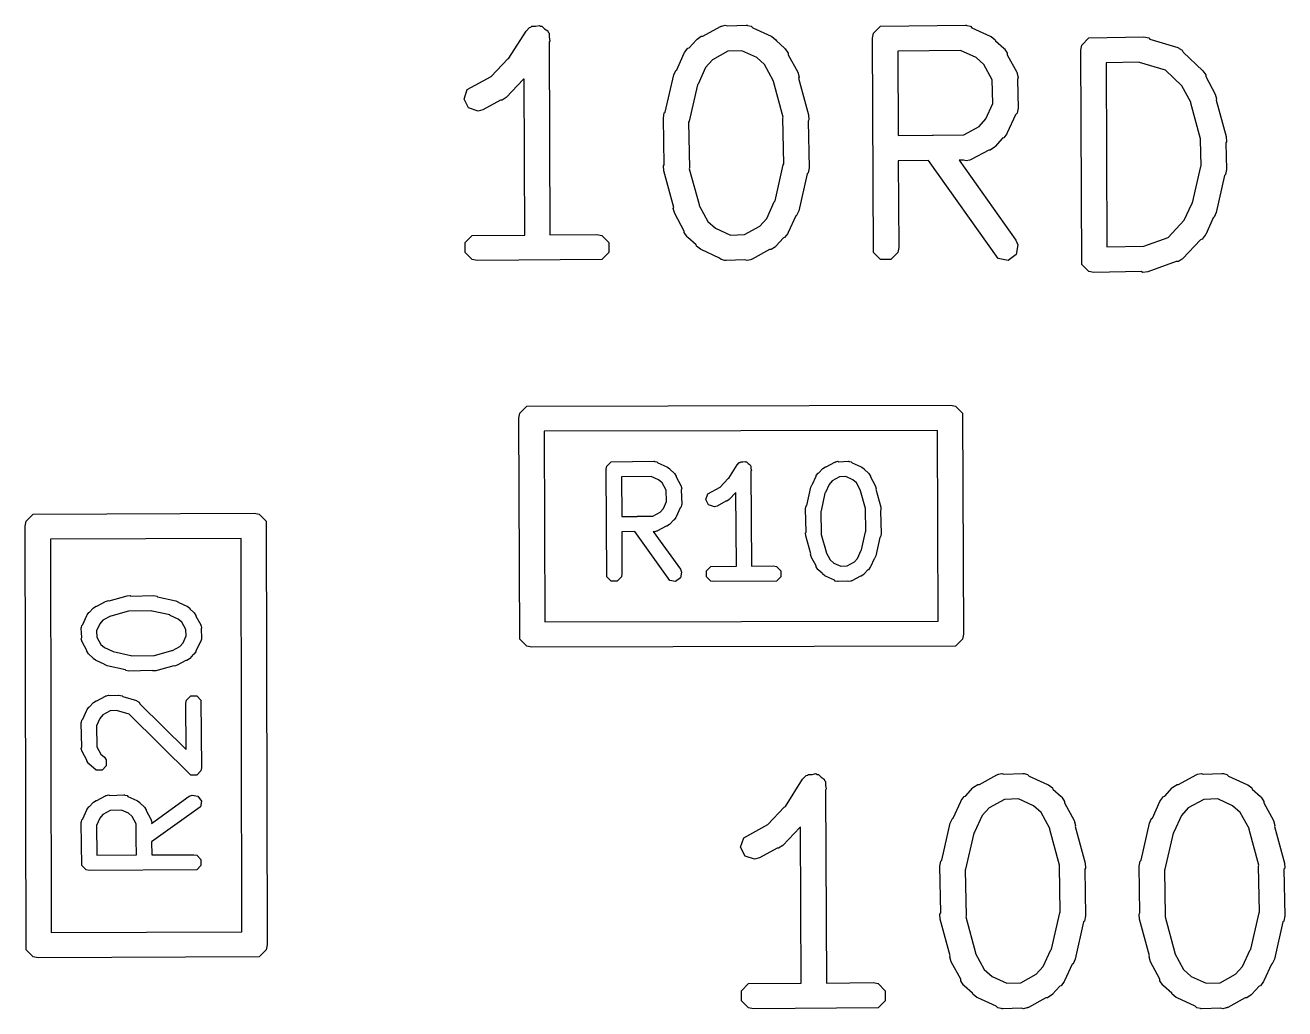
# Model space of a CAD drawing. Extents: x 4.84 to 6.71, y -5.93 to -3.85.
# Drawn here: x 6.0881 to 6.2777, y -4.9309 to -4.7829 of the extents above; entities that cross this region are included whole.
import ezdxf

# ---------------------------------------------------------------- set-up
doc = ezdxf.new("R2010")
doc.units = 0
doc.header["$MEASUREMENT"] = 0
doc.layers.add('BLACK', color=7, linetype='CONTINUOUS')

msp = doc.modelspace()

# ---------------------------------------------------------------- linework, layer by layer
at = {"layer": 'BLACK', "linetype": 'CONTINUOUS'}
for p, q in [((6.1609, -4.78783), (6.16348, -4.78375)), ((6.16348, -4.78375), (6.16402, -4.7832)), ((6.16402, -4.7832), (6.16422, -4.78316)), ((6.16422, -4.78316), (6.16437, -4.78302)), ((6.16437, -4.78302), (6.16494, -4.78302)), ((6.16494, -4.78302), (6.1655, -4.78291)), ((6.1655, -4.78291), (6.16567, -4.78302)), ((6.16567, -4.78302), (6.16587, -4.78302)), ((6.16587, -4.78302), (6.16628, -4.78343)), ((6.16628, -4.78343), (6.16676, -4.78374)), ((6.16676, -4.78374), (6.1668, -4.78394)), ((6.1901, -4.78452), (6.19274, -4.78308)), ((6.19274, -4.78308), (6.19283, -4.78305)), ((6.19283, -4.78305), (6.19286, -4.78302)), ((6.19286, -4.78302), (6.19296, -4.78302)), ((6.19296, -4.78302), (6.19348, -4.78287)), ((6.19348, -4.78287), (6.1938, -4.78298)), ((6.1938, -4.78298), (6.19662, -4.78287)), ((6.19662, -4.78287), (6.19671, -4.78289)), ((6.19671, -4.78289), (6.19676, -4.78287)), ((6.19676, -4.78287), (6.19684, -4.78292)), ((6.19684, -4.78292), (6.19737, -4.78302)), ((6.19737, -4.78302), (6.19762, -4.78327)), ((6.19762, -4.78327), (6.20037, -4.78452)), ((6.21579, -4.78409), (6.21686, -4.78302)), ((6.21686, -4.78302), (6.22961, -4.78287)), ((6.22961, -4.78287), (6.22971, -4.78289)), ((6.22971, -4.78289), (6.22975, -4.78287)), ((6.22975, -4.78287), (6.22984, -4.78292)), ((6.22984, -4.78292), (6.23037, -4.78302)), ((6.23037, -4.78302), (6.23061, -4.78327)), ((6.23061, -4.78327), (6.23336, -4.78452)), ((6.1668, -4.78394), (6.16694, -4.78409)), ((6.16694, -4.78409), (6.16694, -4.78467)), ((6.16694, -4.78467), (6.16705, -4.78522)), ((6.16705, -4.78522), (6.16694, -4.78539)), ((6.16694, -4.78539), (6.16708, -4.81442)), ((6.18802, -4.78629), (6.18913, -4.78505)), ((6.18913, -4.78505), (6.18913, -4.78505)), ((6.18913, -4.78505), (6.18914, -4.78505)), ((6.18914, -4.78505), (6.18922, -4.78495)), ((6.18922, -4.78495), (6.18986, -4.78452)), ((6.18986, -4.78452), (6.1901, -4.78452)), ((6.20037, -4.78452), (6.20037, -4.78452)), ((6.20037, -4.78452), (6.20037, -4.78452)), ((6.20037, -4.78452), (6.2005, -4.78458)), ((6.2005, -4.78458), (6.2011, -4.78505)), ((6.2011, -4.78505), (6.20117, -4.78524)), ((6.20117, -4.78524), (6.2024, -4.78635)), ((6.21564, -4.78484), (6.21579, -4.78409)), ((6.21579, -4.81709), (6.21564, -4.78484)), ((6.23336, -4.78452), (6.23336, -4.78452)), ((6.23336, -4.78452), (6.23337, -4.78452)), ((6.23337, -4.78452), (6.23349, -4.78458)), ((6.23349, -4.78458), (6.2341, -4.78505)), ((6.2341, -4.78505), (6.23416, -4.78524)), ((6.23416, -4.78524), (6.2354, -4.78635)), ((6.24715, -4.78586), (6.24822, -4.78479)), ((6.24822, -4.78479), (6.25647, -4.78464)), ((6.25647, -4.78464), (6.25722, -4.78479)), ((6.25722, -4.78479), (6.2574, -4.78497)), ((6.2574, -4.78497), (6.26159, -4.78624)), ((6.18616, -4.78959), (6.1873, -4.78709)), ((6.1873, -4.78708), (6.18736, -4.78696)), ((6.1873, -4.78709), (6.1873, -4.78708)), ((6.1873, -4.78708), (6.1873, -4.78708)), ((6.18736, -4.78696), (6.18783, -4.78635)), ((6.18783, -4.78635), (6.18802, -4.78629)), ((6.19388, -4.7868), (6.19156, -4.78807)), ((6.19598, -4.78671), (6.19388, -4.7868)), ((6.19823, -4.78773), (6.19598, -4.78671)), ((6.2024, -4.78635), (6.20241, -4.78635)), ((6.20241, -4.78635), (6.20241, -4.78636)), ((6.20241, -4.78636), (6.20251, -4.78645)), ((6.20251, -4.78645), (6.20293, -4.78708)), ((6.20293, -4.78708), (6.20293, -4.78732)), ((6.20293, -4.78732), (6.20438, -4.78996)), ((6.2289, -4.78667), (6.21944, -4.78679)), ((6.21944, -4.78679), (6.2195, -4.79949)), ((6.23122, -4.78773), (6.2289, -4.78667)), ((6.2354, -4.78635), (6.2354, -4.78635)), ((6.2354, -4.78635), (6.2354, -4.78636)), ((6.2354, -4.78636), (6.2355, -4.78645)), ((6.2355, -4.78645), (6.23593, -4.78708)), ((6.23593, -4.78708), (6.23593, -4.78732)), ((6.23593, -4.78732), (6.23737, -4.78996)), ((6.247, -4.78661), (6.24715, -4.78586)), ((6.24715, -4.81886), (6.247, -4.78661)), ((6.26159, -4.78624), (6.26168, -4.78629)), ((6.26168, -4.78629), (6.26172, -4.78629)), ((6.26172, -4.78629), (6.26179, -4.78636)), ((6.26179, -4.78636), (6.26226, -4.78662)), ((6.26226, -4.78662), (6.26242, -4.78695)), ((6.26242, -4.78695), (6.26536, -4.78972)), ((6.15825, -4.79057), (6.16073, -4.78795)), ((6.16073, -4.78795), (6.1609, -4.78783)), ((6.19051, -4.78923), (6.18938, -4.79172)), ((6.19156, -4.78807), (6.19051, -4.78923)), ((6.19939, -4.78878), (6.19823, -4.78773)), ((6.2007, -4.79118), (6.19939, -4.78878)), ((6.23238, -4.78878), (6.23122, -4.78773)), ((6.23365, -4.7911), (6.23238, -4.78878)), ((6.2558, -4.78845), (6.2508, -4.78855)), ((6.2508, -4.78855), (6.25093, -4.81624)), ((6.25585, -4.78848), (6.2558, -4.78845)), ((6.25974, -4.78966), (6.25585, -4.78848)), ((6.15463, -4.79255), (6.15824, -4.79058)), ((6.15824, -4.79058), (6.15825, -4.79057)), ((6.16308, -4.791), (6.16051, -4.79373)), ((6.16318, -4.79098), (6.16308, -4.791)), ((6.16329, -4.81445), (6.16318, -4.79098)), ((6.18444, -4.79594), (6.18571, -4.79036)), ((6.18571, -4.79036), (6.18604, -4.78967)), ((6.18604, -4.78967), (6.18616, -4.78959)), ((6.20071, -4.79132), (6.2007, -4.79118)), ((6.20217, -4.7967), (6.20071, -4.79132)), ((6.20438, -4.78996), (6.20458, -4.7907)), ((6.20458, -4.7907), (6.20452, -4.79086)), ((6.20452, -4.79086), (6.20602, -4.79636)), ((6.23375, -4.79467), (6.23365, -4.7911)), ((6.23737, -4.78996), (6.2374, -4.79005)), ((6.2374, -4.79005), (6.23743, -4.79008)), ((6.23743, -4.79008), (6.23743, -4.79018)), ((6.23743, -4.79018), (6.23757, -4.7907)), ((6.23757, -4.7907), (6.23746, -4.79105)), ((6.23746, -4.79105), (6.23758, -4.79534)), ((6.2622, -4.79198), (6.25974, -4.78966)), ((6.26536, -4.78972), (6.26579, -4.79036)), ((6.26579, -4.79036), (6.26579, -4.79059)), ((6.26579, -4.79059), (6.26723, -4.79323)), ((6.15416, -4.79398), (6.15463, -4.79255)), ((6.18927, -4.79186), (6.18803, -4.79731)), ((6.18938, -4.79172), (6.18927, -4.79186)), ((6.26221, -4.79199), (6.2622, -4.79198)), ((6.26355, -4.79445), (6.26221, -4.79199)), ((6.26723, -4.79323), (6.26743, -4.79397)), ((6.15483, -4.79532), (6.15416, -4.79398)), ((6.15964, -4.79416), (6.157, -4.7956)), ((6.15987, -4.79416), (6.15964, -4.79416)), ((6.16051, -4.79373), (6.15987, -4.79416)), ((6.23272, -4.79695), (6.23375, -4.79467)), ((6.26356, -4.79459), (6.26355, -4.79445)), ((6.26503, -4.79997), (6.26356, -4.79459)), ((6.26743, -4.79397), (6.26738, -4.79413)), ((6.26738, -4.79413), (6.26888, -4.79963)), ((6.15626, -4.7958), (6.15483, -4.79532)), ((6.157, -4.7956), (6.15626, -4.7958)), ((6.18415, -4.79684), (6.1843, -4.79608)), ((6.18428, -4.80387), (6.18415, -4.79684)), ((6.1843, -4.79608), (6.18444, -4.79594)), ((6.20215, -4.79684), (6.20217, -4.7967)), ((6.20227, -4.80372), (6.20215, -4.79684)), ((6.20602, -4.79636), (6.20606, -4.79713)), ((6.23167, -4.79811), (6.23272, -4.79695)), ((6.23718, -4.79634), (6.23593, -4.79909)), ((6.23743, -4.79609), (6.23718, -4.79634)), ((6.23753, -4.79557), (6.23743, -4.79609)), ((6.23757, -4.79548), (6.23753, -4.79557)), ((6.23758, -4.79534), (6.23756, -4.79543)), ((6.23756, -4.79543), (6.23757, -4.79548)), ((6.18803, -4.79731), (6.18796, -4.79745)), ((6.18796, -4.79745), (6.18809, -4.80434)), ((6.20606, -4.79713), (6.20596, -4.7973)), ((6.20596, -4.7973), (6.20608, -4.80434)), ((6.22936, -4.79937), (6.23167, -4.79811)), ((6.2195, -4.79949), (6.22467, -4.79943)), ((6.22467, -4.79943), (6.22469, -4.79941)), ((6.22469, -4.79941), (6.22475, -4.79942)), ((6.22475, -4.79942), (6.22936, -4.79937)), ((6.23521, -4.79989), (6.2341, -4.80112)), ((6.2354, -4.79982), (6.23521, -4.79989)), ((6.23587, -4.79922), (6.2354, -4.79982)), ((6.23593, -4.79909), (6.23587, -4.79922)), ((6.23593, -4.79909), (6.23593, -4.79909)), ((6.23593, -4.79909), (6.23593, -4.79909)), ((6.265, -4.80011), (6.26503, -4.79997)), ((6.26511, -4.80402), (6.265, -4.80011)), ((6.26891, -4.8004), (6.26882, -4.80056)), ((6.26882, -4.80056), (6.26894, -4.80461)), ((6.26888, -4.79963), (6.26891, -4.8004)), ((6.23313, -4.80166), (6.23049, -4.8031)), ((6.23336, -4.80166), (6.23313, -4.80166)), ((6.234, -4.80123), (6.23336, -4.80166)), ((6.23409, -4.80113), (6.234, -4.80123)), ((6.2341, -4.80113), (6.23409, -4.80113)), ((6.2341, -4.80112), (6.2341, -4.80113)), ((6.18417, -4.80405), (6.18428, -4.80387)), ((6.18421, -4.80481), (6.18417, -4.80405)), ((6.18809, -4.80434), (6.18806, -4.80448)), ((6.18806, -4.80448), (6.18953, -4.80986)), ((6.20097, -4.80931), (6.20221, -4.80386)), ((6.20221, -4.80386), (6.20227, -4.80372)), ((6.20608, -4.80434), (6.20593, -4.80509)), ((6.22404, -4.80323), (6.21952, -4.80328)), ((6.21952, -4.80328), (6.21958, -4.81633)), ((6.23455, -4.81799), (6.22404, -4.80323)), ((6.22935, -4.80317), (6.22866, -4.80317)), ((6.22866, -4.80317), (6.23722, -4.81521)), ((6.22975, -4.8033), (6.22935, -4.80317)), ((6.23028, -4.80316), (6.22975, -4.8033)), ((6.23037, -4.80315), (6.23028, -4.80316)), ((6.2304, -4.80312), (6.23037, -4.80315)), ((6.23049, -4.8031), (6.2304, -4.80312)), ((6.26382, -4.80958), (6.26506, -4.80413)), ((6.26506, -4.80413), (6.26511, -4.80402)), ((6.26894, -4.80461), (6.26879, -4.80536)), ((6.18571, -4.81031), (6.18421, -4.80481)), ((6.20579, -4.80523), (6.20453, -4.81081)), ((6.20593, -4.80509), (6.20579, -4.80523)), ((6.26864, -4.8055), (6.26738, -4.81108)), ((6.26879, -4.80536), (6.26864, -4.8055)), ((6.18565, -4.81047), (6.18571, -4.81031)), ((6.18953, -4.80986), (6.18953, -4.80999)), ((6.18953, -4.80999), (6.19084, -4.81239)), ((6.19972, -4.81195), (6.20085, -4.80945)), ((6.20085, -4.80945), (6.20097, -4.80931)), ((6.26257, -4.81222), (6.26371, -4.80973)), ((6.26371, -4.80973), (6.26382, -4.80958)), ((6.18586, -4.81122), (6.18565, -4.81047)), ((6.1873, -4.81385), (6.18586, -4.81122)), ((6.19867, -4.81311), (6.19972, -4.81195)), ((6.20408, -4.81158), (6.20293, -4.81409)), ((6.2042, -4.81151), (6.20408, -4.81158)), ((6.20453, -4.81081), (6.2042, -4.81151)), ((6.26012, -4.81482), (6.26257, -4.81222)), ((6.26693, -4.81185), (6.26579, -4.81436)), ((6.26705, -4.81178), (6.26693, -4.81185)), ((6.26738, -4.81108), (6.26705, -4.81178)), ((6.1873, -4.81409), (6.1873, -4.81385)), ((6.18772, -4.81473), (6.1873, -4.81409)), ((6.19084, -4.81239), (6.19201, -4.81344)), ((6.19201, -4.81344), (6.19425, -4.81446)), ((6.19635, -4.81438), (6.19867, -4.81311)), ((6.20293, -4.81409), (6.20288, -4.81422)), ((6.20293, -4.81409), (6.20293, -4.81409)), ((6.20293, -4.81409), (6.20293, -4.81409)), ((6.1543, -4.81558), (6.15537, -4.81452)), ((6.1543, -4.81709), (6.1543, -4.81558)), ((6.15537, -4.81452), (6.16329, -4.81445)), ((6.16708, -4.81442), (6.17412, -4.81437)), ((6.17412, -4.81437), (6.17487, -4.81452)), ((6.17487, -4.81452), (6.17594, -4.81558)), ((6.17594, -4.81558), (6.17594, -4.81709)), ((6.18782, -4.81482), (6.18772, -4.81473)), ((6.18783, -4.81482), (6.18782, -4.81482)), ((6.18907, -4.81594), (6.18783, -4.81482)), ((6.18783, -4.81482), (6.18783, -4.81482)), ((6.18913, -4.81612), (6.18907, -4.81594)), ((6.19425, -4.81446), (6.19635, -4.81438)), ((6.20222, -4.81488), (6.2011, -4.81612)), ((6.20241, -4.81482), (6.20222, -4.81488)), ((6.20288, -4.81422), (6.20241, -4.81482)), ((6.23722, -4.81521), (6.23753, -4.81591)), ((6.23753, -4.81591), (6.23727, -4.81739)), ((6.25649, -4.81614), (6.26012, -4.81482)), ((6.26502, -4.81517), (6.26236, -4.818)), ((6.26526, -4.81509), (6.26502, -4.81517)), ((6.26573, -4.81449), (6.26526, -4.81509)), ((6.26579, -4.81436), (6.26573, -4.81449)), ((6.26579, -4.81436), (6.26579, -4.81436)), ((6.26579, -4.81436), (6.26579, -4.81436)), ((6.15537, -4.81815), (6.1543, -4.81709)), ((6.17594, -4.81709), (6.17487, -4.81815)), ((6.18974, -4.8166), (6.18913, -4.81612)), ((6.18986, -4.81665), (6.18974, -4.8166)), ((6.19262, -4.81791), (6.18986, -4.81665)), ((6.18986, -4.81665), (6.18986, -4.81665)), ((6.18986, -4.81665), (6.18986, -4.81665)), ((6.19286, -4.81815), (6.19262, -4.81791)), ((6.20013, -4.81665), (6.1975, -4.8181)), ((6.20037, -4.81665), (6.20013, -4.81665)), ((6.20101, -4.81623), (6.20037, -4.81665)), ((6.2011, -4.81613), (6.20101, -4.81623)), ((6.2011, -4.81612), (6.2011, -4.81612)), ((6.2011, -4.81612), (6.2011, -4.81613)), ((6.21686, -4.81815), (6.21579, -4.81709)), ((6.21943, -4.81709), (6.21837, -4.81815)), ((6.21958, -4.81633), (6.21943, -4.81709)), ((6.23727, -4.81739), (6.23604, -4.81826)), ((6.25093, -4.81624), (6.25647, -4.81614)), ((6.25647, -4.81614), (6.25649, -4.81614)), ((6.15612, -4.8183), (6.15537, -4.81815)), ((6.17487, -4.81815), (6.15612, -4.8183)), ((6.19339, -4.81826), (6.19286, -4.81815)), ((6.19348, -4.8183), (6.19339, -4.81826)), ((6.19352, -4.81828), (6.19348, -4.8183)), ((6.19362, -4.8183), (6.19352, -4.81828)), ((6.19643, -4.81819), (6.19362, -4.8183)), ((6.19676, -4.8183), (6.19643, -4.81819)), ((6.19727, -4.81816), (6.19676, -4.8183)), ((6.19737, -4.81815), (6.19727, -4.81816)), ((6.1974, -4.81812), (6.19737, -4.81815)), ((6.1975, -4.8181), (6.1974, -4.81812)), ((6.21837, -4.81815), (6.21686, -4.81815)), ((6.23604, -4.81826), (6.23455, -4.81799)), ((6.24822, -4.81992), (6.24715, -4.81886)), ((6.26135, -4.81842), (6.25709, -4.81997)), ((6.26172, -4.81842), (6.26135, -4.81842)), ((6.26217, -4.81813), (6.26172, -4.81842)), ((6.26226, -4.81809), (6.26217, -4.81813)), ((6.26228, -4.81805), (6.26226, -4.81809)), ((6.26236, -4.818), (6.26228, -4.81805)), ((6.24897, -4.82007), (6.24822, -4.81992)), ((6.25608, -4.81995), (6.24897, -4.82007)), ((6.25633, -4.82007), (6.25608, -4.81995)), ((6.25709, -4.81997), (6.25633, -4.82007)), ((6.16255, -4.84127), (6.16362, -4.84021)), ((6.16362, -4.84021), (6.22736, -4.84006)), ((6.22736, -4.84006), (6.22812, -4.84021)), ((6.22812, -4.84021), (6.22918, -4.84127)), ((6.1624, -4.84203), (6.16255, -4.84127)), ((6.16255, -4.87526), (6.1624, -4.84203)), ((6.22918, -4.84127), (6.22933, -4.87451)), ((6.2254, -4.84385), (6.1662, -4.84399)), ((6.1662, -4.84399), (6.16633, -4.87268)), ((6.22553, -4.87254), (6.2254, -4.84385)), ((6.17556, -4.84968), (6.17565, -4.84923)), ((6.17565, -4.86588), (6.17556, -4.84968)), ((6.17565, -4.84923), (6.17629, -4.84859)), ((6.17629, -4.84859), (6.18274, -4.8485)), ((6.18274, -4.8485), (6.1828, -4.84851)), ((6.1828, -4.84851), (6.18283, -4.8485)), ((6.18283, -4.8485), (6.18288, -4.84853)), ((6.18288, -4.84853), (6.18319, -4.84859)), ((6.18319, -4.84859), (6.18334, -4.84873)), ((6.18334, -4.84873), (6.18469, -4.84934)), ((6.18469, -4.84934), (6.18469, -4.84934)), ((6.18469, -4.84934), (6.1847, -4.84934)), ((6.1847, -4.84934), (6.18477, -4.84938)), ((6.18477, -4.84938), (6.18513, -4.84966)), ((6.18513, -4.84966), (6.18517, -4.84976)), ((6.18517, -4.84976), (6.18576, -4.85029)), ((6.194, -4.85103), (6.19526, -4.84903)), ((6.19526, -4.84903), (6.19558, -4.8487)), ((6.19558, -4.8487), (6.1957, -4.84868)), ((6.1957, -4.84868), (6.19579, -4.84859)), ((6.19579, -4.84859), (6.19613, -4.84859)), ((6.19613, -4.84859), (6.19647, -4.84852)), ((6.19647, -4.84852), (6.19657, -4.84859)), ((6.19657, -4.84859), (6.19669, -4.84859)), ((6.19669, -4.84859), (6.19694, -4.84883)), ((6.19694, -4.84883), (6.19722, -4.84902)), ((6.19722, -4.84902), (6.19725, -4.84914)), ((6.19725, -4.84914), (6.19733, -4.84923)), ((6.19733, -4.84923), (6.19733, -4.84958)), ((6.19733, -4.84958), (6.1974, -4.84991)), ((6.1974, -4.84991), (6.19734, -4.85001)), ((6.19734, -4.85001), (6.19742, -4.86428)), ((6.20757, -4.85025), (6.2081, -4.84966)), ((6.2081, -4.84966), (6.20815, -4.8496)), ((6.2081, -4.84966), (6.2081, -4.84966)), ((6.2081, -4.84966), (6.2081, -4.84966)), ((6.20815, -4.8496), (6.20854, -4.84934)), ((6.20854, -4.84934), (6.20867, -4.84934)), ((6.20867, -4.84934), (6.20996, -4.84863)), ((6.20996, -4.84863), (6.21002, -4.84861)), ((6.21002, -4.84861), (6.21004, -4.84859)), ((6.21004, -4.84859), (6.2101, -4.84859)), ((6.2101, -4.84859), (6.21041, -4.8485)), ((6.21041, -4.8485), (6.21059, -4.84857)), ((6.21059, -4.84857), (6.21199, -4.8485)), ((6.21199, -4.8485), (6.21205, -4.84851)), ((6.21205, -4.84851), (6.21207, -4.8485)), ((6.21207, -4.8485), (6.21213, -4.84853)), ((6.21213, -4.84853), (6.21244, -4.84859)), ((6.21244, -4.84859), (6.21258, -4.84873)), ((6.21258, -4.84873), (6.21394, -4.84934)), ((6.21394, -4.84934), (6.21394, -4.84934)), ((6.21394, -4.84934), (6.21394, -4.84934)), ((6.21394, -4.84934), (6.21402, -4.84938)), ((6.21402, -4.84938), (6.21438, -4.84966)), ((6.21438, -4.84966), (6.21442, -4.84976)), ((6.21442, -4.84976), (6.21501, -4.85029)), ((6.18232, -4.85079), (6.17784, -4.85085)), ((6.17784, -4.85085), (6.17788, -4.85682)), ((6.18342, -4.85128), (6.18232, -4.85079)), ((6.18396, -4.85176), (6.18342, -4.85128)), ((6.18457, -4.85285), (6.18396, -4.85176)), ((6.18576, -4.85029), (6.18577, -4.85029)), ((6.18577, -4.85029), (6.18577, -4.85029)), ((6.18577, -4.85029), (6.18583, -4.85035)), ((6.18583, -4.85035), (6.18608, -4.85073)), ((6.18608, -4.85073), (6.18608, -4.85086)), ((6.18608, -4.85086), (6.1868, -4.85215)), ((6.19271, -4.85238), (6.19391, -4.8511)), ((6.19391, -4.8511), (6.194, -4.85103)), ((6.20634, -4.8524), (6.20654, -4.85198)), ((6.20654, -4.85198), (6.20661, -4.85194)), ((6.20661, -4.85194), (6.20715, -4.85073)), ((6.20715, -4.85073), (6.20718, -4.85065)), ((6.20715, -4.85073), (6.20715, -4.85073)), ((6.20715, -4.85073), (6.20715, -4.85073)), ((6.20718, -4.85065), (6.20747, -4.85029)), ((6.20747, -4.85029), (6.20757, -4.85025)), ((6.20909, -4.852), (6.20855, -4.85321)), ((6.20957, -4.85146), (6.20909, -4.852)), ((6.21066, -4.85086), (6.20957, -4.85146)), ((6.21162, -4.85081), (6.21066, -4.85086)), ((6.21267, -4.85128), (6.21162, -4.85081)), ((6.21321, -4.85176), (6.21267, -4.85128)), ((6.21384, -4.8529), (6.21321, -4.85176)), ((6.21501, -4.85029), (6.21501, -4.85029)), ((6.21501, -4.85029), (6.21502, -4.85029)), ((6.21502, -4.85029), (6.21507, -4.85035)), ((6.21507, -4.85035), (6.21533, -4.85073)), ((6.21533, -4.85073), (6.21533, -4.85086)), ((6.21533, -4.85086), (6.21605, -4.85215)), ((6.18462, -4.85454), (6.18457, -4.85285)), ((6.1868, -4.85215), (6.18681, -4.85221)), ((6.18681, -4.85221), (6.18683, -4.85223)), ((6.18683, -4.85223), (6.18684, -4.85229)), ((6.18684, -4.85229), (6.18692, -4.8526)), ((6.18692, -4.8526), (6.18685, -4.8528)), ((6.18685, -4.8528), (6.18692, -4.85493)), ((6.19056, -4.85427), (6.19085, -4.85341)), ((6.19085, -4.85341), (6.19271, -4.85238)), ((6.19271, -4.85238), (6.19271, -4.85238)), ((6.19508, -4.85319), (6.19408, -4.85427)), ((6.19514, -4.8643), (6.19508, -4.85319)), ((6.20573, -4.85515), (6.20634, -4.8524)), ((6.20848, -4.85329), (6.20789, -4.85597)), ((6.20855, -4.85321), (6.20848, -4.85329)), ((6.21384, -4.85297), (6.21384, -4.8529)), ((6.21457, -4.8556), (6.21384, -4.85297)), ((6.21605, -4.85215), (6.21617, -4.8526)), ((6.21617, -4.8526), (6.21614, -4.85269)), ((6.21614, -4.85269), (6.21688, -4.85539)), ((6.18366, -4.85615), (6.18415, -4.85561)), ((6.18415, -4.85561), (6.18462, -4.85454)), ((6.18669, -4.85553), (6.18608, -4.85688)), ((6.18683, -4.85538), (6.18669, -4.85553)), ((6.1869, -4.85507), (6.18683, -4.85538)), ((6.18692, -4.85502), (6.1869, -4.85507)), ((6.18692, -4.85493), (6.18691, -4.85499)), ((6.18691, -4.85499), (6.18692, -4.85502)), ((6.19097, -4.85507), (6.19056, -4.85427)), ((6.19183, -4.85536), (6.19097, -4.85507)), ((6.19227, -4.85524), (6.19183, -4.85536)), ((6.19356, -4.85452), (6.19227, -4.85524)), ((6.19369, -4.85452), (6.19356, -4.85452)), ((6.19408, -4.85427), (6.19369, -4.85452)), ((6.20556, -4.85568), (6.20565, -4.85523)), ((6.20563, -4.85915), (6.20556, -4.85568)), ((6.20565, -4.85523), (6.20573, -4.85515)), ((6.21456, -4.85568), (6.21457, -4.8556)), ((6.21463, -4.85907), (6.21456, -4.85568)), ((6.21691, -4.85586), (6.21685, -4.85596)), ((6.21688, -4.85539), (6.21691, -4.85586)), ((6.08809, -4.85827), (6.08824, -4.85751)), ((6.08824, -4.85751), (6.08931, -4.85645)), ((6.08931, -4.85645), (6.12254, -4.8563)), ((6.12254, -4.8563), (6.12329, -4.85645)), ((6.12329, -4.85645), (6.12436, -4.85751)), ((6.12436, -4.85751), (6.12451, -4.92126)), ((6.17788, -4.85682), (6.18023, -4.85679)), ((6.18023, -4.85679), (6.18024, -4.85678)), ((6.18024, -4.85678), (6.18027, -4.85678)), ((6.18027, -4.85678), (6.18258, -4.85675)), ((6.18258, -4.85675), (6.18366, -4.85615)), ((6.18566, -4.85736), (6.18514, -4.85795)), ((6.18577, -4.85732), (6.18566, -4.85736)), ((6.18605, -4.85696), (6.18577, -4.85732)), ((6.18608, -4.85688), (6.18605, -4.85696)), ((6.18608, -4.85688), (6.18608, -4.85688)), ((6.18608, -4.85688), (6.18608, -4.85688)), ((6.20789, -4.85597), (6.20785, -4.85605)), ((6.20785, -4.85605), (6.20792, -4.85943)), ((6.21685, -4.85596), (6.21692, -4.85943)), ((6.08824, -4.92201), (6.08809, -4.85827)), ((6.17985, -4.85907), (6.17789, -4.8591)), ((6.17789, -4.8591), (6.17792, -4.86543)), ((6.18511, -4.86643), (6.17985, -4.85907)), ((6.18283, -4.85911), (6.18263, -4.85905)), ((6.18263, -4.85905), (6.18671, -4.86475)), ((6.18314, -4.85902), (6.18283, -4.85911)), ((6.18319, -4.85902), (6.18314, -4.85902)), ((6.18321, -4.859), (6.18319, -4.85902)), ((6.18327, -4.85899), (6.18321, -4.859)), ((6.18456, -4.85827), (6.18327, -4.85899)), ((6.18469, -4.85827), (6.18456, -4.85827)), ((6.18508, -4.85802), (6.18469, -4.85827)), ((6.18513, -4.85796), (6.18508, -4.85802)), ((6.18514, -4.85795), (6.18513, -4.85796)), ((6.18513, -4.85796), (6.18513, -4.85796)), ((6.20557, -4.85926), (6.20563, -4.85915)), ((6.20559, -4.85972), (6.20557, -4.85926)), ((6.20792, -4.85943), (6.20791, -4.85951)), ((6.20791, -4.85951), (6.20864, -4.86214)), ((6.214, -4.86182), (6.21459, -4.85914)), ((6.21459, -4.85914), (6.21463, -4.85907)), ((6.21692, -4.85943), (6.21683, -4.85988)), ((6.12058, -4.8601), (6.09188, -4.86023)), ((6.09188, -4.86023), (6.09202, -4.91943)), ((6.12071, -4.9193), (6.12058, -4.8601)), ((6.20634, -4.86242), (6.20559, -4.85972)), ((6.21675, -4.85996), (6.21613, -4.86272)), ((6.21683, -4.85988), (6.21675, -4.85996)), ((6.20631, -4.86251), (6.20634, -4.86242)), ((6.20643, -4.86296), (6.20631, -4.86251)), ((6.20715, -4.86425), (6.20643, -4.86296)), ((6.20864, -4.86214), (6.20864, -4.86222)), ((6.20864, -4.86222), (6.20927, -4.86335)), ((6.20927, -4.86335), (6.20981, -4.86383)), ((6.21291, -4.86365), (6.21339, -4.86311)), ((6.21339, -4.86311), (6.21393, -4.8619)), ((6.21393, -4.8619), (6.214, -4.86182)), ((6.21587, -4.86317), (6.21533, -4.86438)), ((6.21594, -4.86313), (6.21587, -4.86317)), ((6.21613, -4.86272), (6.21594, -4.86313)), ((6.18671, -4.86475), (6.1869, -4.86517)), ((6.1869, -4.86517), (6.18674, -4.86606)), ((6.19065, -4.86498), (6.19129, -4.86434)), ((6.19065, -4.86588), (6.19065, -4.86498)), ((6.19129, -4.86434), (6.19514, -4.8643)), ((6.19742, -4.86428), (6.20074, -4.86425)), ((6.20074, -4.86425), (6.20119, -4.86434)), ((6.20119, -4.86434), (6.20183, -4.86498)), ((6.20183, -4.86498), (6.20183, -4.86588)), ((6.20715, -4.86438), (6.20715, -4.86425)), ((6.2074, -4.86477), (6.20715, -4.86438)), ((6.20746, -4.86482), (6.2074, -4.86477)), ((6.20747, -4.86482), (6.20746, -4.86482)), ((6.20806, -4.86535), (6.20747, -4.86482)), ((6.20747, -4.86482), (6.20747, -4.86482)), ((6.2081, -4.86545), (6.20806, -4.86535)), ((6.20981, -4.86383), (6.21086, -4.8643)), ((6.21086, -4.8643), (6.21182, -4.86426)), ((6.21182, -4.86426), (6.21291, -4.86365)), ((6.21491, -4.86486), (6.21438, -4.86545)), ((6.21501, -4.86482), (6.21491, -4.86486)), ((6.2153, -4.86446), (6.21501, -4.86482)), ((6.21533, -4.86438), (6.2153, -4.86446)), ((6.21533, -4.86438), (6.21533, -4.86438)), ((6.21533, -4.86438), (6.21533, -4.86438)), ((6.17629, -4.86652), (6.17565, -4.86588)), ((6.1772, -4.86652), (6.17629, -4.86652)), ((6.17783, -4.86588), (6.1772, -4.86652)), ((6.17792, -4.86543), (6.17783, -4.86588)), ((6.186, -4.86658), (6.18511, -4.86643)), ((6.18674, -4.86606), (6.186, -4.86658)), ((6.19129, -4.86652), (6.19065, -4.86588)), ((6.19174, -4.86661), (6.19129, -4.86652)), ((6.20119, -4.86652), (6.19174, -4.86661)), ((6.20183, -4.86588), (6.20119, -4.86652)), ((6.20846, -4.86574), (6.2081, -4.86545)), ((6.20854, -4.86577), (6.20846, -4.86574)), ((6.2099, -4.86638), (6.20854, -4.86577)), ((6.20854, -4.86577), (6.20854, -4.86577)), ((6.20854, -4.86577), (6.20854, -4.86577)), ((6.21004, -4.86652), (6.2099, -4.86638)), ((6.21035, -4.86658), (6.21004, -4.86652)), ((6.21041, -4.86661), (6.21035, -4.86658)), ((6.21043, -4.8666), (6.21041, -4.86661)), ((6.21049, -4.86661), (6.21043, -4.8666)), ((6.21189, -4.86655), (6.21049, -4.86661)), ((6.21207, -4.86661), (6.21189, -4.86655)), ((6.21238, -4.86652), (6.21207, -4.86661)), ((6.21244, -4.86652), (6.21238, -4.86652)), ((6.21246, -4.8665), (6.21244, -4.86652)), ((6.21252, -4.86649), (6.21246, -4.8665)), ((6.21381, -4.86577), (6.21252, -4.86649)), ((6.21394, -4.86577), (6.21381, -4.86577)), ((6.21432, -4.86552), (6.21394, -4.86577)), ((6.21438, -4.86546), (6.21432, -4.86552)), ((6.21438, -4.86545), (6.21438, -4.86545)), ((6.21438, -4.86545), (6.21438, -4.86546)), ((6.10072, -4.86949), (6.10343, -4.86875)), ((6.10343, -4.86875), (6.10389, -4.86872)), ((6.10389, -4.86872), (6.10399, -4.86878)), ((6.10399, -4.86878), (6.10746, -4.86871)), ((6.10746, -4.86871), (6.10791, -4.8688)), ((6.10791, -4.8688), (6.108, -4.86888)), ((6.108, -4.86888), (6.11075, -4.8695)), ((6.09779, -4.87121), (6.09832, -4.87062)), ((6.09832, -4.87062), (6.09833, -4.87061)), ((6.09832, -4.87062), (6.09832, -4.87062)), ((6.09833, -4.87061), (6.09838, -4.87056)), ((6.09838, -4.87056), (6.09876, -4.8703)), ((6.09876, -4.8703), (6.09889, -4.8703)), ((6.09889, -4.8703), (6.10019, -4.86958)), ((6.10019, -4.86958), (6.10063, -4.86946)), ((6.10063, -4.86946), (6.10072, -4.86949)), ((6.10363, -4.87106), (6.101, -4.87179)), ((6.10371, -4.87107), (6.10363, -4.87106)), ((6.1071, -4.871), (6.10371, -4.87107)), ((6.10718, -4.87104), (6.1071, -4.871)), ((6.10985, -4.87163), (6.10718, -4.87104)), ((6.11075, -4.8695), (6.11117, -4.86969)), ((6.11117, -4.86969), (6.11121, -4.86976)), ((6.11121, -4.86976), (6.11241, -4.8703)), ((6.11241, -4.8703), (6.11241, -4.8703)), ((6.11241, -4.8703), (6.11242, -4.8703)), ((6.11242, -4.8703), (6.11249, -4.87033)), ((6.11249, -4.87033), (6.11285, -4.87062)), ((6.11285, -4.87062), (6.11289, -4.87072)), ((6.11289, -4.87072), (6.11348, -4.87125)), ((6.09676, -4.87305), (6.09737, -4.87169)), ((6.09737, -4.87169), (6.09741, -4.87161)), ((6.09737, -4.87169), (6.09737, -4.87169)), ((6.09737, -4.87169), (6.09737, -4.87169)), ((6.09741, -4.87161), (6.09769, -4.87125)), ((6.09769, -4.87125), (6.09779, -4.87121)), ((6.09979, -4.87242), (6.09931, -4.87296)), ((6.10093, -4.87179), (6.09979, -4.87242)), ((6.101, -4.87179), (6.10093, -4.87179)), ((6.10993, -4.8717), (6.10985, -4.87163)), ((6.11114, -4.87224), (6.10993, -4.8717)), ((6.11168, -4.87272), (6.11114, -4.87224)), ((6.11229, -4.87381), (6.11168, -4.87272)), ((6.11348, -4.87125), (6.11349, -4.87125)), ((6.11349, -4.87125), (6.11349, -4.87125)), ((6.11349, -4.87125), (6.11355, -4.87131)), ((6.11355, -4.87131), (6.1138, -4.87169)), ((6.1138, -4.87169), (6.1138, -4.87182)), ((6.1138, -4.87182), (6.11452, -4.87311)), ((6.16633, -4.87268), (6.22553, -4.87254)), ((6.09653, -4.87364), (6.09654, -4.87358)), ((6.0966, -4.87504), (6.09653, -4.87364)), ((6.09654, -4.87356), (6.09656, -4.8735)), ((6.09654, -4.87358), (6.09654, -4.87356)), ((6.09656, -4.8735), (6.09662, -4.87319)), ((6.09662, -4.87319), (6.09676, -4.87305)), ((6.09931, -4.87296), (6.09884, -4.87401)), ((6.09884, -4.87401), (6.09889, -4.87497)), ((6.11186, -4.87582), (6.11233, -4.87477)), ((6.11233, -4.87477), (6.11229, -4.87381)), ((6.11452, -4.87311), (6.11453, -4.87317)), ((6.11453, -4.87317), (6.11455, -4.87319)), ((6.11455, -4.87319), (6.11456, -4.87325)), ((6.11456, -4.87325), (6.11464, -4.87356)), ((6.11464, -4.87356), (6.11458, -4.87374)), ((6.11458, -4.87374), (6.11464, -4.87514)), ((6.22933, -4.87451), (6.22918, -4.87526)), ((6.09654, -4.87522), (6.0966, -4.87504)), ((6.09662, -4.87553), (6.09654, -4.87522)), ((6.09662, -4.87559), (6.09662, -4.87553)), ((6.09664, -4.87561), (6.09662, -4.87559)), ((6.09666, -4.87567), (6.09664, -4.87561)), ((6.09737, -4.87696), (6.09666, -4.87567)), ((6.09889, -4.87497), (6.09949, -4.87606)), ((6.09949, -4.87606), (6.10003, -4.87654)), ((6.10003, -4.87654), (6.10124, -4.87708)), ((6.11025, -4.87699), (6.11138, -4.87636)), ((6.11138, -4.87636), (6.11186, -4.87582)), ((6.11441, -4.87573), (6.1138, -4.87709)), ((6.11455, -4.87559), (6.11441, -4.87573)), ((6.11462, -4.87528), (6.11455, -4.87559)), ((6.11464, -4.87522), (6.11462, -4.87528)), ((6.11464, -4.87514), (6.11463, -4.8752)), ((6.11463, -4.8752), (6.11464, -4.87522)), ((6.16362, -4.87633), (6.16255, -4.87526)), ((6.16437, -4.87648), (6.16362, -4.87633)), ((6.22812, -4.87633), (6.16437, -4.87648)), ((6.22918, -4.87526), (6.22812, -4.87633)), ((6.09737, -4.87709), (6.09737, -4.87696)), ((6.09763, -4.87748), (6.09737, -4.87709)), ((6.09769, -4.87753), (6.09763, -4.87748)), ((6.09829, -4.87806), (6.09769, -4.87753)), ((6.09769, -4.87753), (6.09769, -4.87753)), ((6.09769, -4.87753), (6.09769, -4.87753)), ((6.09832, -4.87816), (6.09829, -4.87806)), ((6.09869, -4.87845), (6.09832, -4.87816)), ((6.09876, -4.87848), (6.09869, -4.87845)), ((6.09997, -4.87902), (6.09876, -4.87848)), ((6.09876, -4.87848), (6.09876, -4.87848)), ((6.09876, -4.87848), (6.09876, -4.87848)), ((6.10124, -4.87708), (6.10132, -4.87715)), ((6.10132, -4.87715), (6.104, -4.87774)), ((6.104, -4.87774), (6.10408, -4.87778)), ((6.10408, -4.87778), (6.10746, -4.87771)), ((6.10746, -4.87771), (6.10754, -4.87772)), ((6.10754, -4.87772), (6.11018, -4.87699)), ((6.11018, -4.87699), (6.11025, -4.87699)), ((6.11228, -4.87848), (6.11099, -4.8792)), ((6.11241, -4.87848), (6.11228, -4.87848)), ((6.1128, -4.87823), (6.11241, -4.87848)), ((6.11285, -4.87817), (6.1128, -4.87823)), ((6.11286, -4.87816), (6.11285, -4.87816)), ((6.11285, -4.87816), (6.11285, -4.87817)), ((6.11338, -4.87757), (6.11286, -4.87816)), ((6.11349, -4.87753), (6.11338, -4.87757)), ((6.11377, -4.87717), (6.11349, -4.87753)), ((6.1138, -4.87709), (6.11377, -4.87717)), ((6.1138, -4.87709), (6.1138, -4.87709)), ((6.1138, -4.87709), (6.1138, -4.87709)), ((6.10001, -4.87909), (6.09997, -4.87902)), ((6.10043, -4.87929), (6.10001, -4.87909)), ((6.10318, -4.8799), (6.10043, -4.87929)), ((6.10326, -4.87998), (6.10318, -4.8799)), ((6.10371, -4.88007), (6.10326, -4.87998)), ((6.10719, -4.88), (6.10371, -4.88007)), ((6.10729, -4.88006), (6.10719, -4.88)), ((6.10775, -4.88004), (6.10729, -4.88006)), ((6.11045, -4.87929), (6.10775, -4.88004)), ((6.11055, -4.87932), (6.11045, -4.87929)), ((6.11099, -4.8792), (6.11055, -4.87932)), ((6.09889, -4.88455), (6.10019, -4.88383)), ((6.10019, -4.88383), (6.10024, -4.88382)), ((6.10024, -4.88382), (6.10026, -4.8838)), ((6.10026, -4.8838), (6.10032, -4.8838)), ((6.10032, -4.8838), (6.10063, -4.88371)), ((6.10063, -4.88371), (6.10081, -4.88377)), ((6.10081, -4.88377), (6.10213, -4.88371)), ((6.10213, -4.88371), (6.10213, -4.88371)), ((6.10213, -4.88371), (6.10213, -4.88371)), ((6.10213, -4.88371), (6.10221, -4.88371)), ((6.10221, -4.88371), (6.10267, -4.8838)), ((6.10267, -4.8838), (6.10277, -4.8839)), ((6.10277, -4.8839), (6.10484, -4.88452)), ((6.11237, -4.88444), (6.11301, -4.8838)), ((6.11301, -4.8838), (6.11391, -4.8838)), ((6.11391, -4.8838), (6.11455, -4.88444)), ((6.09676, -4.8873), (6.09737, -4.88594)), ((6.09737, -4.88594), (6.09741, -4.88586)), ((6.09737, -4.88594), (6.09737, -4.88594)), ((6.09737, -4.88594), (6.09737, -4.88594)), ((6.09741, -4.88586), (6.09769, -4.8855)), ((6.09769, -4.8855), (6.09779, -4.88546)), ((6.09779, -4.88546), (6.09832, -4.88487)), ((6.09832, -4.88487), (6.09833, -4.88486)), ((6.09832, -4.88487), (6.09832, -4.88487)), ((6.09833, -4.88486), (6.09838, -4.8848)), ((6.09838, -4.8848), (6.09876, -4.88455)), ((6.09876, -4.88455), (6.09889, -4.88455)), ((6.10088, -4.88606), (6.09979, -4.88667)), ((6.10186, -4.88602), (6.10088, -4.88606)), ((6.10373, -4.88657), (6.10186, -4.88602)), ((6.10484, -4.88452), (6.10489, -4.88455)), ((6.10489, -4.88455), (6.10491, -4.88455)), ((6.10491, -4.88455), (6.10495, -4.88458)), ((6.10495, -4.88458), (6.10524, -4.88475)), ((6.10524, -4.88475), (6.10535, -4.88498)), ((6.10535, -4.88498), (6.11234, -4.89187)), ((6.11228, -4.88489), (6.11237, -4.88444)), ((6.11234, -4.89187), (6.11228, -4.88489)), ((6.11455, -4.88444), (6.11464, -4.89464)), ((6.09653, -4.88789), (6.09654, -4.88783)), ((6.09661, -4.8915), (6.09653, -4.88789)), ((6.09654, -4.88781), (6.09656, -4.88775)), ((6.09654, -4.88783), (6.09654, -4.88781)), ((6.09656, -4.88775), (6.09662, -4.88744)), ((6.09662, -4.88744), (6.09676, -4.8873)), ((6.09931, -4.88721), (6.09882, -4.8883)), ((6.09979, -4.88667), (6.09931, -4.88721)), ((6.11301, -4.89573), (6.10373, -4.88657)), ((6.09882, -4.8883), (6.09889, -4.89148)), ((6.09654, -4.89172), (6.09661, -4.8915)), ((6.09662, -4.89204), (6.09654, -4.89172)), ((6.09889, -4.89148), (6.09949, -4.89256)), ((6.09662, -4.89209), (6.09662, -4.89204)), ((6.09664, -4.89211), (6.09662, -4.89209)), ((6.09666, -4.89217), (6.09664, -4.89211)), ((6.09737, -4.89346), (6.09666, -4.89217)), ((6.09737, -4.89359), (6.09737, -4.89346)), ((6.09763, -4.89397), (6.09737, -4.89359)), ((6.09949, -4.89256), (6.10005, -4.89305)), ((6.10005, -4.89305), (6.1003, -4.89344)), ((6.1003, -4.89344), (6.1003, -4.89434)), ((6.09769, -4.89403), (6.09763, -4.89397)), ((6.09876, -4.89498), (6.09769, -4.89403)), ((6.09769, -4.89403), (6.09769, -4.89403)), ((6.09769, -4.89403), (6.09769, -4.89403)), ((6.09967, -4.89498), (6.09876, -4.89498)), ((6.1003, -4.89434), (6.09967, -4.89498)), ((6.11455, -4.89509), (6.11391, -4.89573)), ((6.11464, -4.89464), (6.11455, -4.89509)), ((6.20584, -4.89576), (6.20599, -4.89562)), ((6.20599, -4.89562), (6.20656, -4.89562)), ((6.20656, -4.89562), (6.20712, -4.89551)), ((6.20712, -4.89551), (6.20729, -4.89562)), ((6.20729, -4.89562), (6.20749, -4.89562)), ((6.20749, -4.89562), (6.2079, -4.89602)), ((6.23172, -4.89712), (6.23436, -4.89568)), ((6.23436, -4.89568), (6.23445, -4.89565)), ((6.23445, -4.89565), (6.23448, -4.89562)), ((6.23448, -4.89562), (6.23458, -4.89561)), ((6.23458, -4.89561), (6.2351, -4.89547)), ((6.2351, -4.89547), (6.23542, -4.89558)), ((6.23542, -4.89558), (6.23824, -4.89547)), ((6.23824, -4.89547), (6.23833, -4.89549)), ((6.23833, -4.89549), (6.23838, -4.89547)), ((6.23838, -4.89547), (6.23846, -4.89551)), ((6.23846, -4.89551), (6.23899, -4.89562)), ((6.23899, -4.89562), (6.23924, -4.89587)), ((6.26171, -4.89712), (6.26435, -4.89568)), ((6.26435, -4.89568), (6.26445, -4.89565)), ((6.26445, -4.89565), (6.26448, -4.89562)), ((6.26448, -4.89562), (6.26458, -4.89561)), ((6.26458, -4.89561), (6.26509, -4.89547)), ((6.26509, -4.89547), (6.26542, -4.89558)), ((6.26542, -4.89558), (6.26823, -4.89547)), ((6.26823, -4.89547), (6.26833, -4.89549)), ((6.26833, -4.89549), (6.26837, -4.89547)), ((6.26837, -4.89547), (6.26846, -4.89551)), ((6.26846, -4.89551), (6.26899, -4.89562)), ((6.26899, -4.89562), (6.26923, -4.89587)), ((6.11391, -4.89573), (6.11301, -4.89573)), ((6.11301, -4.89573), (6.11301, -4.89573)), ((6.11301, -4.89573), (6.11301, -4.89573)), ((6.11391, -4.89573), (6.11391, -4.89573)), ((6.20252, -4.90043), (6.2051, -4.89634)), ((6.2051, -4.89634), (6.20564, -4.8958)), ((6.20564, -4.8958), (6.20584, -4.89576)), ((6.2079, -4.89602), (6.20838, -4.89634)), ((6.20838, -4.89634), (6.20842, -4.89654)), ((6.20842, -4.89654), (6.20856, -4.89668)), ((6.20856, -4.89668), (6.20856, -4.89727)), ((6.20856, -4.89727), (6.20867, -4.89782)), ((6.23076, -4.89764), (6.23084, -4.89754)), ((6.23084, -4.89754), (6.23148, -4.89712)), ((6.23148, -4.89712), (6.23172, -4.89712)), ((6.23924, -4.89587), (6.24199, -4.89712)), ((6.24199, -4.89712), (6.24199, -4.89712)), ((6.24199, -4.89712), (6.24199, -4.89712)), ((6.24199, -4.89712), (6.24212, -4.89718)), ((6.24212, -4.89718), (6.24272, -4.89765)), ((6.26075, -4.89764), (6.26084, -4.89754)), ((6.26084, -4.89754), (6.26148, -4.89712)), ((6.26148, -4.89712), (6.26171, -4.89712)), ((6.26923, -4.89587), (6.27198, -4.89712)), ((6.27198, -4.89712), (6.27199, -4.89712)), ((6.27199, -4.89712), (6.27199, -4.89712)), ((6.27199, -4.89712), (6.27211, -4.89718)), ((6.27211, -4.89718), (6.27272, -4.89765)), ((6.09889, -4.89955), (6.10019, -4.89883)), ((6.10019, -4.89883), (6.10024, -4.89882)), ((6.10024, -4.89882), (6.10026, -4.8988)), ((6.10026, -4.8988), (6.10032, -4.89879)), ((6.10032, -4.89879), (6.10063, -4.89871)), ((6.10063, -4.89871), (6.10083, -4.89878)), ((6.10083, -4.89878), (6.10296, -4.89871)), ((6.10296, -4.89871), (6.10302, -4.89872)), ((6.10302, -4.89872), (6.10305, -4.89871)), ((6.10305, -4.89871), (6.1031, -4.89873)), ((6.1031, -4.89873), (6.10342, -4.8988)), ((6.10342, -4.8988), (6.10356, -4.89894)), ((6.10356, -4.89894), (6.10491, -4.89955)), ((6.10708, -4.903), (6.11278, -4.89892)), ((6.11278, -4.89892), (6.11321, -4.89873)), ((6.11321, -4.89873), (6.1141, -4.89889)), ((6.1141, -4.89889), (6.11461, -4.89963)), ((6.20867, -4.89782), (6.20856, -4.89799)), ((6.20856, -4.89799), (6.2087, -4.92702)), ((6.22898, -4.89956), (6.22945, -4.89895)), ((6.22945, -4.89895), (6.22964, -4.89889)), ((6.22964, -4.89889), (6.23075, -4.89765)), ((6.23075, -4.89765), (6.23076, -4.89764)), ((6.23075, -4.89765), (6.23075, -4.89765)), ((6.2355, -4.89939), (6.23318, -4.90066)), ((6.2376, -4.89931), (6.2355, -4.89939)), ((6.23985, -4.90033), (6.2376, -4.89931)), ((6.24272, -4.89765), (6.24279, -4.89784)), ((6.24279, -4.89784), (6.24402, -4.89895)), ((6.24402, -4.89895), (6.24403, -4.89895)), ((6.24403, -4.89895), (6.24403, -4.89896)), ((6.24403, -4.89896), (6.24413, -4.89904)), ((6.24413, -4.89904), (6.24455, -4.89968)), ((6.25897, -4.89956), (6.25944, -4.89895)), ((6.25944, -4.89895), (6.25963, -4.89889)), ((6.25963, -4.89889), (6.26074, -4.89765)), ((6.26074, -4.89765), (6.26075, -4.89765)), ((6.26075, -4.89765), (6.26075, -4.89764)), ((6.2655, -4.89939), (6.26317, -4.90066)), ((6.2676, -4.89931), (6.2655, -4.89939)), ((6.26984, -4.90033), (6.2676, -4.89931)), ((6.27272, -4.89765), (6.27278, -4.89784)), ((6.27278, -4.89784), (6.27402, -4.89895)), ((6.27402, -4.89895), (6.27402, -4.89895)), ((6.27402, -4.89895), (6.27402, -4.89896)), ((6.27402, -4.89896), (6.27412, -4.89904)), ((6.27412, -4.89904), (6.27455, -4.89968)), ((6.09676, -4.90229), (6.09737, -4.90094)), ((6.09737, -4.90093), (6.09741, -4.90086)), ((6.09737, -4.90094), (6.09737, -4.90093)), ((6.09737, -4.90094), (6.09737, -4.90094)), ((6.09741, -4.90086), (6.09769, -4.9005)), ((6.09769, -4.9005), (6.09779, -4.90046)), ((6.09779, -4.90046), (6.09832, -4.89987)), ((6.09832, -4.89987), (6.09832, -4.89986)), ((6.09832, -4.89986), (6.09833, -4.89986)), ((6.09833, -4.89986), (6.09838, -4.8998)), ((6.09838, -4.8998), (6.09876, -4.89955)), ((6.09876, -4.89955), (6.09889, -4.89955)), ((6.10088, -4.90106), (6.09979, -4.90167)), ((6.10257, -4.90101), (6.10088, -4.90106)), ((6.10364, -4.90148), (6.10257, -4.90101)), ((6.10491, -4.89955), (6.10491, -4.89955)), ((6.10491, -4.89955), (6.10492, -4.89955)), ((6.10492, -4.89955), (6.10499, -4.89958)), ((6.10499, -4.89958), (6.10536, -4.89986)), ((6.10536, -4.89986), (6.10539, -4.89997)), ((6.10539, -4.89997), (6.10598, -4.90049)), ((6.10598, -4.90049), (6.10599, -4.9005)), ((6.10599, -4.9005), (6.10599, -4.9005)), ((6.10599, -4.9005), (6.10605, -4.90055)), ((6.10605, -4.90055), (6.1063, -4.90094)), ((6.1063, -4.90094), (6.1063, -4.90107)), ((6.1063, -4.90107), (6.10702, -4.90236)), ((6.11446, -4.90052), (6.1071, -4.90578)), ((6.11461, -4.89963), (6.11446, -4.90052)), ((6.19987, -4.90317), (6.20235, -4.90054)), ((6.20235, -4.90054), (6.20252, -4.90043)), ((6.22778, -4.90219), (6.22892, -4.89968)), ((6.22892, -4.89968), (6.22898, -4.89956)), ((6.22892, -4.89968), (6.22892, -4.89968)), ((6.22892, -4.89968), (6.22892, -4.89968)), ((6.23318, -4.90066), (6.23213, -4.90182)), ((6.24101, -4.90138), (6.23985, -4.90033)), ((6.24232, -4.90378), (6.24101, -4.90138)), ((6.24455, -4.89968), (6.24455, -4.89992)), ((6.24455, -4.89992), (6.246, -4.90256)), ((6.25777, -4.90219), (6.25891, -4.89968)), ((6.25891, -4.89968), (6.25897, -4.89956)), ((6.25891, -4.89968), (6.25891, -4.89968)), ((6.25891, -4.89968), (6.25891, -4.89968)), ((6.26317, -4.90066), (6.26213, -4.90182)), ((6.271, -4.90138), (6.26984, -4.90033)), ((6.27231, -4.90378), (6.271, -4.90138)), ((6.27455, -4.89968), (6.27455, -4.89992)), ((6.27455, -4.89992), (6.27599, -4.90256)), ((6.09653, -4.90289), (6.09654, -4.90283)), ((6.09662, -4.90934), (6.09653, -4.90289)), ((6.09654, -4.9028), (6.09656, -4.90275)), ((6.09654, -4.90283), (6.09654, -4.9028)), ((6.09656, -4.90275), (6.09662, -4.90244)), ((6.09662, -4.90244), (6.09676, -4.90229)), ((6.09931, -4.90221), (6.09882, -4.90331)), ((6.09979, -4.90167), (6.09931, -4.90221)), ((6.10419, -4.90197), (6.10364, -4.90148)), ((6.10478, -4.90305), (6.10419, -4.90197)), ((6.10482, -4.90536), (6.10478, -4.90305)), ((6.10702, -4.90236), (6.10703, -4.90242)), ((6.10703, -4.90242), (6.10705, -4.90244)), ((6.10705, -4.90244), (6.10705, -4.90249)), ((6.10705, -4.90249), (6.10714, -4.9028)), ((6.10714, -4.9028), (6.10708, -4.903)), ((6.19625, -4.90515), (6.19986, -4.90318)), ((6.19986, -4.90318), (6.19987, -4.90317)), ((6.22606, -4.90854), (6.22733, -4.90296)), ((6.22733, -4.90296), (6.22766, -4.90226)), ((6.22766, -4.90226), (6.22778, -4.90219)), ((6.23213, -4.90182), (6.231, -4.90432)), ((6.246, -4.90256), (6.2462, -4.9033)), ((6.25606, -4.90854), (6.25732, -4.90296)), ((6.25732, -4.90296), (6.25765, -4.90226)), ((6.25765, -4.90226), (6.25777, -4.90219)), ((6.26213, -4.90182), (6.26099, -4.90432)), ((6.27599, -4.90256), (6.27619, -4.9033)), ((6.09882, -4.90331), (6.09888, -4.90779)), ((6.19578, -4.90658), (6.19625, -4.90515)), ((6.2047, -4.9036), (6.20213, -4.90633)), ((6.2048, -4.90358), (6.2047, -4.9036)), ((6.20491, -4.92705), (6.2048, -4.90358)), ((6.23089, -4.90446), (6.22965, -4.90991)), ((6.231, -4.90432), (6.23089, -4.90446)), ((6.24233, -4.90391), (6.24232, -4.90378)), ((6.24379, -4.90929), (6.24233, -4.90391)), ((6.2462, -4.9033), (6.24614, -4.90346)), ((6.24614, -4.90346), (6.24764, -4.90896)), ((6.26088, -4.90446), (6.25964, -4.90991)), ((6.26099, -4.90432), (6.26088, -4.90446)), ((6.27232, -4.90391), (6.27231, -4.90378)), ((6.27379, -4.90929), (6.27232, -4.90391)), ((6.27619, -4.9033), (6.27614, -4.90346)), ((6.27614, -4.90346), (6.27764, -4.90896)), ((6.10481, -4.90539), (6.10482, -4.90536)), ((6.10482, -4.9054), (6.10481, -4.90539)), ((6.10485, -4.90775), (6.10482, -4.9054)), ((6.1071, -4.90578), (6.10713, -4.90774)), ((6.19645, -4.90792), (6.19578, -4.90658)), ((6.20126, -4.90675), (6.19862, -4.9082)), ((6.20149, -4.90675), (6.20126, -4.90675)), ((6.20213, -4.90633), (6.20149, -4.90675)), ((6.09888, -4.90779), (6.10485, -4.90775)), ((6.10713, -4.90774), (6.11346, -4.90771)), ((6.11346, -4.90771), (6.11391, -4.9078)), ((6.11391, -4.9078), (6.11455, -4.90843)), ((6.11455, -4.90843), (6.11455, -4.90934)), ((6.19788, -4.9084), (6.19645, -4.90792)), ((6.19862, -4.9082), (6.19788, -4.9084)), ((6.22577, -4.90944), (6.22592, -4.90868)), ((6.22592, -4.90868), (6.22606, -4.90854)), ((6.24764, -4.90896), (6.24768, -4.90973)), ((6.25576, -4.90944), (6.25591, -4.90868)), ((6.25591, -4.90868), (6.25606, -4.90854)), ((6.27764, -4.90896), (6.27768, -4.90973)), ((6.09726, -4.90998), (6.09662, -4.90934)), ((6.09771, -4.91007), (6.09726, -4.90998)), ((6.11391, -4.90998), (6.09771, -4.91007)), ((6.11455, -4.90934), (6.11391, -4.90998)), ((6.2259, -4.91647), (6.22577, -4.90944)), ((6.22965, -4.90991), (6.22958, -4.91005)), ((6.22958, -4.91005), (6.22971, -4.91693)), ((6.24377, -4.90944), (6.24379, -4.90929)), ((6.24389, -4.91632), (6.24377, -4.90944)), ((6.24768, -4.90973), (6.24758, -4.9099)), ((6.24758, -4.9099), (6.2477, -4.91693)), ((6.25589, -4.91647), (6.25576, -4.90944)), ((6.25964, -4.90991), (6.25958, -4.91005)), ((6.25958, -4.91005), (6.2597, -4.91693)), ((6.27376, -4.90944), (6.27379, -4.90929)), ((6.27389, -4.91632), (6.27376, -4.90944)), ((6.27768, -4.90973), (6.27757, -4.9099)), ((6.27757, -4.9099), (6.2777, -4.91693)), ((6.22579, -4.91664), (6.2259, -4.91647)), ((6.24259, -4.92191), (6.24383, -4.91646)), ((6.24383, -4.91646), (6.24389, -4.91632)), ((6.25579, -4.91664), (6.25589, -4.91647)), ((6.27258, -4.92191), (6.27382, -4.91646)), ((6.27382, -4.91646), (6.27389, -4.91632)), ((6.22583, -4.91741), (6.22579, -4.91664)), ((6.22733, -4.92291), (6.22583, -4.91741)), ((6.22971, -4.91693), (6.22968, -4.91708)), ((6.22968, -4.91708), (6.23115, -4.92246)), ((6.24741, -4.91783), (6.24614, -4.92341)), ((6.24755, -4.91769), (6.24741, -4.91783)), ((6.2477, -4.91693), (6.24755, -4.91769)), ((6.25582, -4.91741), (6.25579, -4.91664)), ((6.25732, -4.92291), (6.25582, -4.91741)), ((6.2597, -4.91693), (6.25967, -4.91708)), ((6.25967, -4.91708), (6.26114, -4.92246)), ((6.27741, -4.91783), (6.27614, -4.92341)), ((6.27755, -4.91769), (6.27741, -4.91783)), ((6.2777, -4.91693), (6.27755, -4.91769)), ((6.09202, -4.91943), (6.12071, -4.9193)), ((6.08931, -4.92308), (6.08824, -4.92201)), ((6.12436, -4.92201), (6.12329, -4.92308)), ((6.12451, -4.92126), (6.12436, -4.92201)), ((6.24134, -4.92454), (6.24247, -4.92205)), ((6.24247, -4.92205), (6.24259, -4.92191)), ((6.27134, -4.92454), (6.27247, -4.92205)), ((6.27247, -4.92205), (6.27258, -4.92191)), ((6.09006, -4.92323), (6.08931, -4.92308)), ((6.12329, -4.92308), (6.09006, -4.92323)), ((6.22727, -4.92307), (6.22733, -4.92291)), ((6.22748, -4.92381), (6.22727, -4.92307)), ((6.22892, -4.92645), (6.22748, -4.92381)), ((6.23115, -4.92246), (6.23115, -4.92259)), ((6.23115, -4.92259), (6.23246, -4.92499)), ((6.24582, -4.92411), (6.2457, -4.92418)), ((6.24614, -4.92341), (6.24582, -4.92411)), ((6.25727, -4.92307), (6.25732, -4.92291)), ((6.25747, -4.92381), (6.25727, -4.92307)), ((6.25891, -4.92645), (6.25747, -4.92381)), ((6.26114, -4.92246), (6.26115, -4.92259)), ((6.26115, -4.92259), (6.26246, -4.92499)), ((6.27581, -4.92411), (6.27569, -4.92418)), ((6.27614, -4.92341), (6.27581, -4.92411)), ((6.23246, -4.92499), (6.23363, -4.92604)), ((6.23363, -4.92604), (6.23587, -4.92706)), ((6.23797, -4.92697), (6.24029, -4.92571)), ((6.24029, -4.92571), (6.24134, -4.92454)), ((6.2457, -4.92418), (6.24455, -4.92669)), ((6.26246, -4.92499), (6.26362, -4.92604)), ((6.26362, -4.92604), (6.26586, -4.92706)), ((6.26797, -4.92697), (6.27029, -4.92571)), ((6.27029, -4.92571), (6.27134, -4.92454)), ((6.27569, -4.92418), (6.27455, -4.92669)), ((6.19592, -4.92818), (6.19699, -4.92711)), ((6.19699, -4.92711), (6.20491, -4.92705)), ((6.2087, -4.92702), (6.21574, -4.92696)), ((6.21574, -4.92696), (6.21649, -4.92711)), ((6.21649, -4.92711), (6.21756, -4.92818)), ((6.22892, -4.92669), (6.22892, -4.92645)), ((6.22934, -4.92733), (6.22892, -4.92669)), ((6.22944, -4.92741), (6.22934, -4.92733)), ((6.22945, -4.92742), (6.22944, -4.92741)), ((6.23069, -4.92853), (6.22945, -4.92742)), ((6.22945, -4.92742), (6.22945, -4.92742)), ((6.23587, -4.92706), (6.23797, -4.92697)), ((6.24384, -4.92748), (6.24272, -4.92872)), ((6.24403, -4.92742), (6.24384, -4.92748)), ((6.2445, -4.92681), (6.24403, -4.92742)), ((6.24455, -4.92669), (6.2445, -4.92681)), ((6.24455, -4.92669), (6.24455, -4.92669)), ((6.24455, -4.92669), (6.24455, -4.92669)), ((6.25891, -4.92669), (6.25891, -4.92645)), ((6.25934, -4.92733), (6.25891, -4.92669)), ((6.25944, -4.92741), (6.25934, -4.92733)), ((6.25944, -4.92742), (6.25944, -4.92741)), ((6.25945, -4.92742), (6.25944, -4.92742)), ((6.26068, -4.92853), (6.25945, -4.92742)), ((6.26586, -4.92706), (6.26797, -4.92697)), ((6.27383, -4.92748), (6.27272, -4.92872)), ((6.27402, -4.92742), (6.27383, -4.92748)), ((6.27449, -4.92681), (6.27402, -4.92742)), ((6.27455, -4.92669), (6.27449, -4.92681)), ((6.27455, -4.92669), (6.27455, -4.92669)), ((6.27455, -4.92669), (6.27455, -4.92669)), ((6.19592, -4.92969), (6.19592, -4.92818)), ((6.19699, -4.93075), (6.19592, -4.92969)), ((6.21756, -4.92969), (6.21649, -4.93075)), ((6.21756, -4.92818), (6.21756, -4.92969)), ((6.23075, -4.92872), (6.23069, -4.92853)), ((6.23136, -4.92919), (6.23075, -4.92872)), ((6.23148, -4.92925), (6.23136, -4.92919)), ((6.23424, -4.9305), (6.23148, -4.92925)), ((6.23148, -4.92925), (6.23148, -4.92925)), ((6.23148, -4.92925), (6.23148, -4.92925)), ((6.24175, -4.92925), (6.23912, -4.93069)), ((6.24199, -4.92925), (6.24175, -4.92925)), ((6.24263, -4.92882), (6.24199, -4.92925)), ((6.24272, -4.92873), (6.24263, -4.92882)), ((6.24272, -4.92872), (6.24272, -4.92872)), ((6.24272, -4.92872), (6.24272, -4.92873)), ((6.26075, -4.92872), (6.26068, -4.92853)), ((6.26135, -4.92919), (6.26075, -4.92872)), ((6.26148, -4.92925), (6.26135, -4.92919)), ((6.26423, -4.9305), (6.26148, -4.92925)), ((6.26148, -4.92925), (6.26148, -4.92925)), ((6.26148, -4.92925), (6.26148, -4.92925)), ((6.27175, -4.92925), (6.26911, -4.93069)), ((6.27199, -4.92925), (6.27175, -4.92925)), ((6.27262, -4.92882), (6.27199, -4.92925)), ((6.27271, -4.92873), (6.27262, -4.92882)), ((6.27272, -4.92872), (6.27271, -4.92873)), ((6.27272, -4.92872), (6.27272, -4.92872)), ((6.19774, -4.9309), (6.19699, -4.93075)), ((6.21649, -4.93075), (6.19774, -4.9309)), ((6.23448, -4.93075), (6.23424, -4.9305)), ((6.23501, -4.93086), (6.23448, -4.93075)), ((6.2351, -4.9309), (6.23501, -4.93086)), ((6.23514, -4.93088), (6.2351, -4.9309)), ((6.23524, -4.9309), (6.23514, -4.93088)), ((6.23805, -4.93079), (6.23524, -4.9309)), ((6.23838, -4.9309), (6.23805, -4.93079)), ((6.23889, -4.93076), (6.23838, -4.9309)), ((6.23899, -4.93075), (6.23889, -4.93076)), ((6.23902, -4.93072), (6.23899, -4.93075)), ((6.23912, -4.93069), (6.23902, -4.93072)), ((6.26448, -4.93075), (6.26423, -4.9305)), ((6.265, -4.93086), (6.26448, -4.93075)), ((6.26509, -4.9309), (6.265, -4.93086)), ((6.26514, -4.93088), (6.26509, -4.9309)), ((6.26523, -4.9309), (6.26514, -4.93088)), ((6.26805, -4.93079), (6.26523, -4.9309)), ((6.26837, -4.9309), (6.26805, -4.93079)), ((6.26889, -4.93076), (6.26837, -4.9309)), ((6.26899, -4.93075), (6.26889, -4.93076)), ((6.26902, -4.93072), (6.26899, -4.93075)), ((6.26911, -4.93069), (6.26902, -4.93072))]:
    msp.add_line(p, q, dxfattribs=at)

doc.saveas('drawing.dxf')
